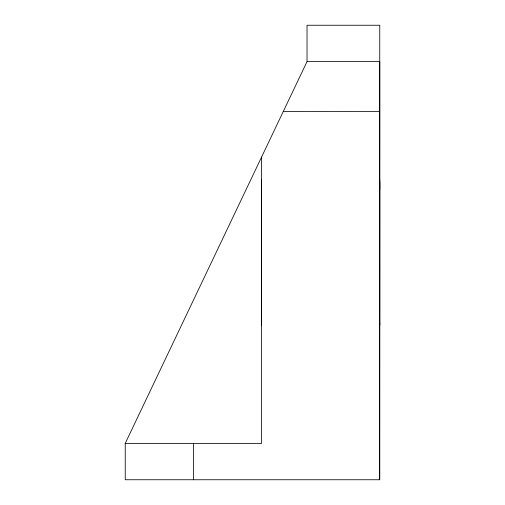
<?xml version="1.0" encoding="UTF-8"?>
<svg xmlns="http://www.w3.org/2000/svg" width="505" height="505" viewBox="0 0 505 505"><rect width="100%" height="100%" fill="white"/><g stroke="black" fill="none" stroke-linecap="round" stroke-linejoin="round"><path stroke-width="0.76" d="M261.577 315.467L261.59 179.767L261.596 182.248M261.596 189.514L261.577 325.207L261.577 322.733M379.64 479.75L379.754 61.61L307.034 61.61L125.234 443.39L125.234 479.75L379.754 479.75L379.754 25.25L307.034 25.25L307.034 61.61M379.754 179.78L379.741 325.22L379.735 322.739M283.236 111.592L379.747 111.605M125.234 443.39L261.584 443.39L261.584 157.055M379.76 182.261L379.766 189.52M193.409 443.39L193.409 479.75"/></g></svg>
